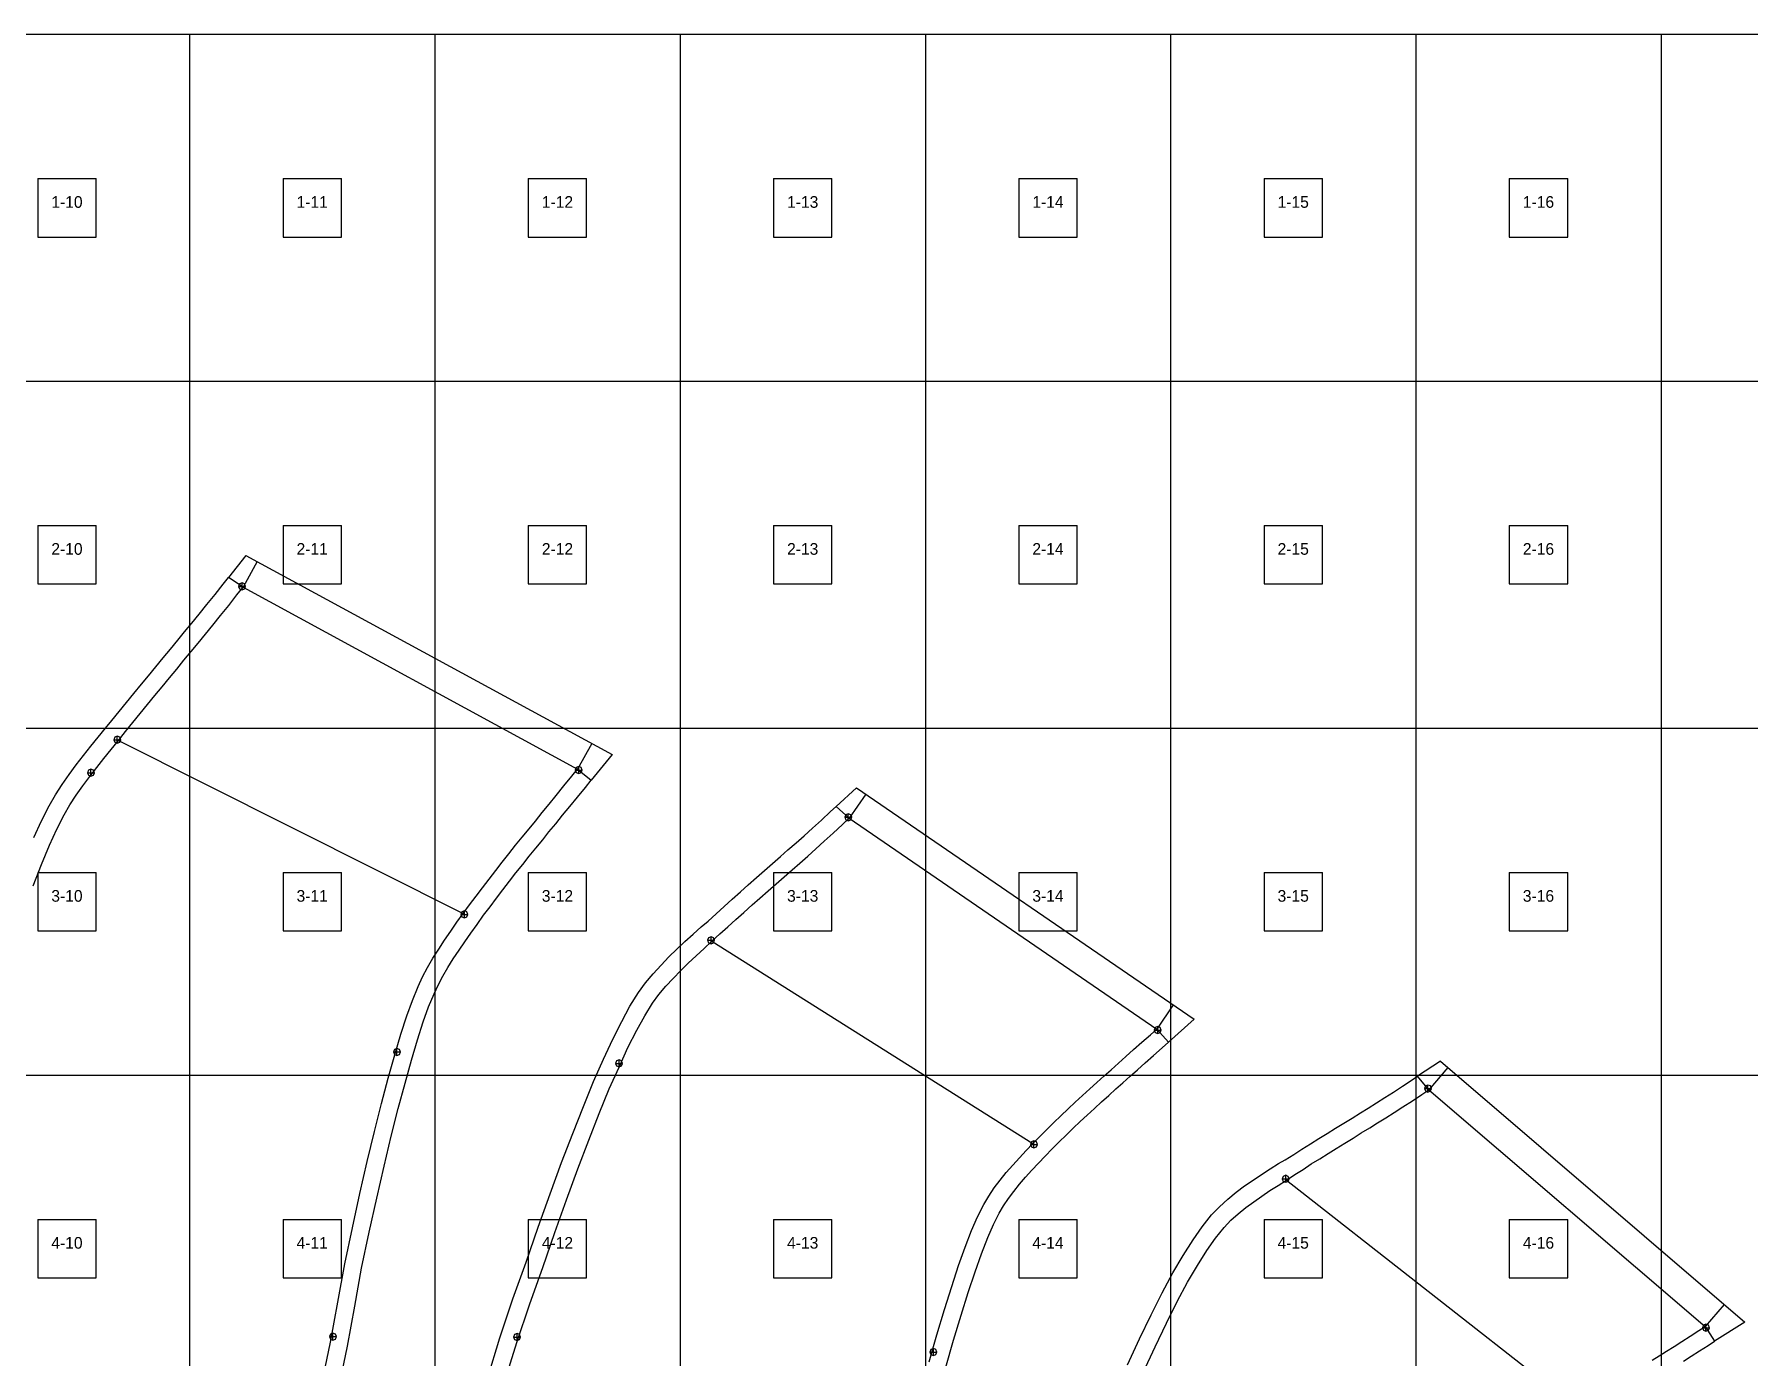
# Model space of a CAD drawing. Header units: metres. Extents: x 0 to 4830, y -2970 to 0.
# Drawn here: x 1967 to 3436, y -1133 to 0 of the extents above; entities that cross this region are included whole.
import ezdxf
from ezdxf.enums import TextEntityAlignment as Align

# ---------------------------------------------------------------- set-up
doc = ezdxf.new("R2010")
doc.units = ezdxf.units.M
doc.layers.add('default', color=7, linetype='Continuous')
doc.layers.add('TEXTLAYER', color=7, linetype='Continuous')

msp = doc.modelspace()

# ---------------------------------------------------------------- linework, layer by layer
at = {"color": 9}
for p, q in [((1890, 0), (2100, 0)), ((2100, 0), (2100, -297)), ((2100, 0), (2310, 0)), ((2100, 0), (2100, -297)), ((2310, 0), (2310, -297)), ((2310, 0), (2520, 0)), ((2310, 0), (2310, -297)), ((2520, 0), (2520, -297)), ((2520, 0), (2730, 0)), ((2520, 0), (2520, -297)), ((2730, 0), (2730, -297)), ((2730, 0), (2940, 0)), ((2730, 0), (2730, -297)), ((2940, 0), (2940, -297)), ((2940, 0), (3150, 0)), ((2940, 0), (2940, -297)), ((3150, 0), (3150, -297)), ((3150, 0), (3360, 0)), ((3150, 0), (3150, -297)), ((3360, 0), (3360, -297)), ((3360, 0), (3570, 0)), ((3360, 0), (3360, -297)), ((1970, -123.5), (2020, -123.5)), ((1970, -123.5), (1970, -173.5)), ((2020, -173.5), (2020, -123.5)), ((2180, -123.5), (2230, -123.5)), ((2180, -123.5), (2180, -173.5)), ((2230, -173.5), (2230, -123.5)), ((2390, -123.5), (2440, -123.5)), ((2390, -123.5), (2390, -173.5)), ((2440, -173.5), (2440, -123.5)), ((2600, -123.5), (2650, -123.5)), ((2600, -123.5), (2600, -173.5)), ((2650, -173.5), (2650, -123.5)), ((2810, -123.5), (2860, -123.5)), ((2810, -123.5), (2810, -173.5)), ((2860, -173.5), (2860, -123.5)), ((3020, -123.5), (3070, -123.5)), ((3020, -123.5), (3020, -173.5)), ((3070, -173.5), (3070, -123.5)), ((3230, -123.5), (3280, -123.5)), ((3230, -123.5), (3230, -173.5)), ((3280, -173.5), (3280, -123.5)), ((1970, -173.5), (2020, -173.5)), ((2180, -173.5), (2230, -173.5)), ((2390, -173.5), (2440, -173.5)), ((2600, -173.5), (2650, -173.5)), ((2810, -173.5), (2860, -173.5)), ((3020, -173.5), (3070, -173.5)), ((3230, -173.5), (3280, -173.5)), ((1890, -297), (2100, -297)), ((1890, -297), (2100, -297)), ((2100, -297), (2310, -297)), ((2100, -297), (2100, -594)), ((2100, -297), (2310, -297)), ((2100, -297), (2100, -594)), ((2310, -297), (2520, -297)), ((2310, -297), (2310, -594)), ((2310, -297), (2520, -297)), ((2310, -297), (2310, -594)), ((2520, -297), (2730, -297)), ((2520, -297), (2520, -594)), ((2520, -297), (2730, -297)), ((2520, -297), (2520, -594)), ((2730, -297), (2940, -297)), ((2730, -297), (2730, -594)), ((2730, -297), (2940, -297)), ((2730, -297), (2730, -594)), ((2940, -297), (3150, -297)), ((2940, -297), (2940, -594)), ((2940, -297), (3150, -297)), ((2940, -297), (2940, -594)), ((3150, -297), (3360, -297)), ((3150, -297), (3150, -594)), ((3150, -297), (3360, -297)), ((3150, -297), (3150, -594)), ((3360, -297), (3570, -297)), ((3360, -297), (3360, -594)), ((3360, -297), (3570, -297)), ((3360, -297), (3360, -594)), ((1970, -420.5), (2020, -420.5)), ((1970, -420.5), (1970, -470.5)), ((2020, -470.5), (2020, -420.5)), ((2180, -420.5), (2230, -420.5)), ((2180, -420.5), (2180, -470.5)), ((2230, -470.5), (2230, -420.5)), ((2390, -420.5), (2440, -420.5)), ((2390, -420.5), (2390, -470.5)), ((2440, -470.5), (2440, -420.5)), ((2600, -420.5), (2650, -420.5)), ((2600, -420.5), (2600, -470.5)), ((2650, -470.5), (2650, -420.5)), ((2810, -420.5), (2860, -420.5)), ((2810, -420.5), (2810, -470.5)), ((2860, -470.5), (2860, -420.5)), ((3020, -420.5), (3070, -420.5)), ((3020, -420.5), (3020, -470.5)), ((3070, -470.5), (3070, -420.5)), ((3230, -420.5), (3280, -420.5)), ((3230, -420.5), (3230, -470.5)), ((3280, -470.5), (3280, -420.5)), ((1970, -470.5), (2020, -470.5)), ((2180, -470.5), (2230, -470.5)), ((2390, -470.5), (2440, -470.5)), ((2600, -470.5), (2650, -470.5)), ((2810, -470.5), (2860, -470.5)), ((3020, -470.5), (3070, -470.5)), ((3230, -470.5), (3280, -470.5)), ((1890, -594), (2100, -594)), ((1890, -594), (2100, -594)), ((2100, -594), (2310, -594)), ((2100, -594), (2100, -891)), ((2100, -594), (2310, -594)), ((2100, -594), (2100, -891)), ((2310, -594), (2520, -594)), ((2310, -594), (2310, -891)), ((2310, -594), (2520, -594)), ((2310, -594), (2310, -891)), ((2520, -594), (2730, -594)), ((2520, -594), (2520, -891)), ((2520, -594), (2730, -594)), ((2520, -594), (2520, -891)), ((2730, -594), (2940, -594)), ((2730, -594), (2730, -891)), ((2730, -594), (2940, -594)), ((2730, -594), (2730, -891)), ((2940, -594), (3150, -594)), ((2940, -594), (2940, -891)), ((2940, -594), (3150, -594)), ((2940, -594), (2940, -891)), ((3150, -594), (3360, -594)), ((3150, -594), (3150, -891)), ((3150, -594), (3360, -594)), ((3150, -594), (3150, -891)), ((3360, -594), (3570, -594)), ((3360, -594), (3360, -891)), ((3360, -594), (3570, -594)), ((3360, -594), (3360, -891)), ((1970, -717.5), (2020, -717.5)), ((1970, -717.5), (1970, -767.5)), ((2020, -767.5), (2020, -717.5)), ((2180, -717.5), (2230, -717.5)), ((2180, -717.5), (2180, -767.5)), ((2230, -767.5), (2230, -717.5)), ((2390, -717.5), (2440, -717.5)), ((2390, -717.5), (2390, -767.5)), ((2440, -767.5), (2440, -717.5)), ((2600, -717.5), (2650, -717.5)), ((2600, -717.5), (2600, -767.5)), ((2650, -767.5), (2650, -717.5)), ((2810, -717.5), (2860, -717.5)), ((2810, -717.5), (2810, -767.5)), ((2860, -767.5), (2860, -717.5)), ((3020, -717.5), (3070, -717.5)), ((3020, -717.5), (3020, -767.5)), ((3070, -767.5), (3070, -717.5)), ((3230, -717.5), (3280, -717.5)), ((3230, -717.5), (3230, -767.5)), ((3280, -767.5), (3280, -717.5)), ((1970, -767.5), (2020, -767.5)), ((2180, -767.5), (2230, -767.5)), ((2390, -767.5), (2440, -767.5)), ((2600, -767.5), (2650, -767.5)), ((2810, -767.5), (2860, -767.5)), ((3020, -767.5), (3070, -767.5)), ((3230, -767.5), (3280, -767.5)), ((1890, -891), (2100, -891)), ((1890, -891), (2100, -891)), ((2100, -891), (2310, -891)), ((2100, -891), (2100, -1188)), ((2100, -891), (2310, -891)), ((2100, -891), (2100, -1188)), ((2310, -891), (2520, -891)), ((2310, -891), (2310, -1188)), ((2310, -891), (2520, -891)), ((2310, -891), (2310, -1188)), ((2520, -891), (2730, -891)), ((2520, -891), (2520, -1188)), ((2520, -891), (2730, -891)), ((2520, -891), (2520, -1188)), ((2730, -891), (2940, -891)), ((2730, -891), (2730, -1188)), ((2730, -891), (2940, -891)), ((2730, -891), (2730, -1188)), ((2940, -891), (3150, -891)), ((2940, -891), (2940, -1188)), ((2940, -891), (3150, -891)), ((2940, -891), (2940, -1188)), ((3150, -891), (3360, -891)), ((3150, -891), (3150, -1188)), ((3150, -891), (3360, -891)), ((3150, -891), (3150, -1188)), ((3360, -891), (3570, -891)), ((3360, -891), (3360, -1188)), ((3360, -891), (3570, -891)), ((3360, -891), (3360, -1188)), ((1970, -1014.5), (2020, -1014.5)), ((1970, -1014.5), (1970, -1064.5)), ((2020, -1064.5), (2020, -1014.5)), ((2180, -1014.5), (2230, -1014.5)), ((2180, -1014.5), (2180, -1064.5)), ((2230, -1064.5), (2230, -1014.5)), ((2390, -1014.5), (2440, -1014.5)), ((2390, -1014.5), (2390, -1064.5)), ((2440, -1064.5), (2440, -1014.5)), ((2600, -1014.5), (2650, -1014.5)), ((2600, -1014.5), (2600, -1064.5)), ((2650, -1064.5), (2650, -1014.5)), ((2810, -1014.5), (2860, -1014.5)), ((2810, -1014.5), (2810, -1064.5)), ((2860, -1064.5), (2860, -1014.5)), ((3020, -1014.5), (3070, -1014.5)), ((3020, -1014.5), (3020, -1064.5)), ((3070, -1064.5), (3070, -1014.5)), ((3230, -1014.5), (3280, -1014.5)), ((3230, -1014.5), (3230, -1064.5)), ((3280, -1064.5), (3280, -1014.5)), ((1970, -1064.5), (2020, -1064.5)), ((2180, -1064.5), (2230, -1064.5)), ((2390, -1064.5), (2440, -1064.5)), ((2600, -1064.5), (2650, -1064.5)), ((2810, -1064.5), (2860, -1064.5)), ((3020, -1064.5), (3070, -1064.5)), ((3230, -1064.5), (3280, -1064.5))]:
    msp.add_line(p, q, dxfattribs=at)
at = {"layer": 'default', "color": 7, "linetype": 'Continuous'}
for p, q in [((2148.3, -446.2), (2133.4, -464.9)), ((2157.8, -451.4), (2145.8, -473.3)), ((2148.3, -446.2), (2461.8, -616.6)), ((2128.9, -470.6), (2133.4, -464.9)), ((2145.8, -473.3), (2133.4, -464.9)), ((2144.9, -469.6), (2142.8, -470.5)), ((2147, -470.5), (2144.9, -469.6)), ((2144.9, -475.6), (2144.9, -469.6)), ((2114.8, -488.2), (2121.8, -479.5)), ((2121.8, -479.5), (2128.9, -470.6)), ((2133.5, -488.9), (2140.6, -479.9)), ((2140.6, -479.9), (2145.8, -473.3)), ((2142.8, -470.5), (2141.9, -472.6)), ((2141.9, -472.6), (2142.8, -474.7)), ((2141.9, -472.6), (2147.9, -472.6)), ((2142.8, -474.7), (2144.9, -475.6)), ((2144.9, -475.6), (2147, -474.7)), ((2145.8, -473.3), (2432.3, -629)), ((2147.9, -472.6), (2147, -470.5)), ((2147, -474.7), (2147.9, -472.6)), ((2102, -504), (2108.2, -496.3)), ((2108.2, -496.3), (2114.8, -488.2)), ((2119.9, -505.7), (2126.5, -497.6)), ((2126.5, -497.6), (2133.5, -488.9)), ((2089.9, -518.6), (2095.7, -511.6)), ((2095.7, -511.6), (2102, -504)), ((2107.3, -521.1), (2113.6, -513.5)), ((2113.6, -513.5), (2119.9, -505.7)), ((2077.4, -533.7), (2083.6, -526.3)), ((2083.6, -526.3), (2089.9, -518.6)), ((2095.2, -535.8), (2101.5, -528.2)), ((2101.5, -528.2), (2107.3, -521.1)), ((2064.9, -549), (2071.2, -541.3)), ((2071.2, -541.3), (2077.4, -533.7)), ((2082.8, -550.8), (2089, -543.3)), ((2089, -543.3), (2095.2, -535.8)), ((2052.3, -564.2), (2058.7, -556.4)), ((2058.7, -556.4), (2064.9, -549)), ((2076.4, -558.5), (2082.8, -550.8)), ((2039.8, -579.6), (2046, -571.9)), ((2046, -571.9), (2052.3, -564.2)), ((2063.9, -573.7), (2070.3, -566)), ((2070.3, -566), (2076.4, -558.5)), ((2028.1, -593.8), (2033.5, -587.4)), ((2033.5, -587.4), (2039.8, -579.6)), ((2051.4, -589.1), (2057.7, -581.4)), ((2057.7, -581.4), (2063.9, -573.7)), ((2015.4, -609.4), (2021.7, -601.6)), ((2021.7, -601.6), (2028.1, -593.8)), ((2036, -601.6), (2035.1, -603.8)), ((2038.1, -600.8), (2036, -601.6)), ((2040.3, -601.6), (2038.1, -600.8)), ((2038.1, -606.8), (2038.1, -600.8)), ((2039.1, -604.5), (2045.2, -596.8)), ((2041.1, -603.8), (2040.3, -601.6)), ((2045.2, -596.8), (2051.4, -589.1)), ((2009.2, -617.3), (2015.4, -609.4)), ((2026.6, -619.8), (2032.8, -612.2)), ((2032.8, -612.2), (2039.1, -604.5)), ((2035.1, -603.8), (2036, -605.9)), ((2035.1, -603.8), (2041.1, -603.8)), ((2036, -605.9), (2038.1, -606.8)), ((2038.1, -606.8), (2040.3, -605.9)), ((2039.1, -604.5), (2334.3, -752.6)), ((2040.3, -605.9), (2041.1, -603.8)), ((2444.3, -607.1), (2432.3, -629)), ((2461.8, -616.6), (2444, -638.5)), ((1996.8, -633.6), (2003, -625.3)), ((2003, -625.3), (2009.2, -617.3)), ((2013.4, -629.9), (2012.5, -632.1)), ((2015.5, -629.1), (2013.4, -629.9)), ((2014.5, -635.4), (2020.5, -627.5)), ((2017.6, -629.9), (2015.5, -629.1)), ((2015.5, -635.1), (2015.5, -629.1)), ((2018.5, -632.1), (2017.6, -629.9)), ((2020.5, -627.5), (2026.6, -619.8)), ((2427.4, -635.1), (2432.3, -629)), ((2431.1, -627.7), (2430.3, -629.8)), ((2430.3, -629.8), (2431.1, -631.9)), ((2430.3, -629.8), (2436.3, -629.8)), ((2433.3, -626.8), (2431.1, -627.7)), ((2432.3, -629), (2444, -638.5)), ((2435.4, -627.7), (2433.3, -626.8)), ((2433.3, -632.8), (2433.3, -626.8)), ((2436.3, -629.8), (2435.4, -627.7)), ((2435.4, -631.9), (2436.3, -629.8)), ((1985.1, -651.1), (1990.8, -642.2)), ((1990.8, -642.2), (1996.8, -633.6)), ((2002.9, -651.3), (2008.6, -643.3)), ((2008.6, -643.3), (2014.5, -635.4)), ((2012.5, -632.1), (2018.5, -632.1)), ((2012.5, -632.1), (2013.4, -634.2)), ((2013.4, -634.2), (2015.5, -635.1)), ((2015.5, -635.1), (2017.6, -634.2)), ((2017.6, -634.2), (2018.5, -632.1)), ((2414, -651.5), (2420.6, -643.4)), ((2420.6, -643.4), (2427.4, -635.1)), ((2431.1, -631.9), (2433.3, -632.8)), ((2432.2, -652.9), (2439, -644.6)), ((2433.3, -632.8), (2435.4, -631.9)), ((2439, -644.6), (2444, -638.5)), ((2671.1, -645.1), (2653.7, -661)), ((2671.1, -645.1), (2960.2, -843.1)), ((1973.1, -673.3), (1979.7, -660.4)), ((1979.7, -660.4), (1985.1, -651.1)), ((1992.6, -668.2), (1997.6, -659.6)), ((1997.6, -659.6), (2002.9, -651.3)), ((2401.9, -666.2), (2407.8, -659)), ((2407.8, -659), (2414, -651.5)), ((2425.6, -661), (2432.2, -652.9)), ((2679, -650.5), (2664.8, -671.1)), ((1966.6, -687.5), (1973.1, -673.3)), ((1986.3, -680.4), (1992.6, -668.2)), ((2390.7, -680), (2396.1, -673.4)), ((2396.1, -673.4), (2401.9, -666.2)), ((2413.5, -675.7), (2419.4, -668.5)), ((2419.4, -668.5), (2425.6, -661)), ((2633.4, -679.6), (2641.1, -672.6)), ((2641.1, -672.6), (2648.9, -665.4)), ((2648.9, -665.4), (2653.7, -661)), ((2664.8, -671.1), (2653.7, -661)), ((2659.1, -676.4), (2664.8, -671.1)), ((2661.9, -668.1), (2661, -670.2)), ((2661, -670.2), (2661.9, -672.3)), ((2661, -670.2), (2667, -670.2)), ((2664, -667.2), (2661.9, -668.1)), ((2661.9, -672.3), (2664, -673.2)), ((2666.1, -668.1), (2664, -667.2)), ((2664, -673.2), (2664, -667.2)), ((2664, -673.2), (2666.1, -672.3)), ((2664.8, -671.1), (2928.2, -851.5)), ((2667, -670.2), (2666.1, -668.1)), ((2666.1, -672.3), (2667, -670.2)), ((1980.1, -694.1), (1986.3, -680.4)), ((2379.2, -694.2), (2384.9, -687.2)), ((2384.9, -687.2), (2390.7, -680)), ((2396.6, -696.6), (2402.4, -689.4)), ((2402.4, -689.4), (2407.7, -682.8)), ((2407.7, -682.8), (2413.5, -675.7)), ((2619.3, -692.1), (2626.2, -686)), ((2626.2, -686), (2633.4, -679.6)), ((2643.4, -690.7), (2651.2, -683.7)), ((2651.2, -683.7), (2659.1, -676.4)), ((1973.2, -710.5), (1980.1, -694.1)), ((2367.7, -708.7), (2373.5, -701.4)), ((2373.5, -701.4), (2379.2, -694.2)), ((2385.3, -710.7), (2390.9, -703.6)), ((2390.9, -703.6), (2396.6, -696.6)), ((2599.1, -709.9), (2606, -703.9)), ((2606, -703.9), (2612.4, -698.2)), ((2612.4, -698.2), (2619.3, -692.1)), ((2622.4, -709.5), (2629.3, -703.4)), ((2629.3, -703.4), (2636.2, -697.2)), ((2636.2, -697.2), (2643.4, -690.7)), ((1966, -728.8), (1973.2, -710.5)), ((2356.4, -723.1), (2362.2, -715.7)), ((2362.2, -715.7), (2367.7, -708.7)), ((2374, -724.9), (2379.5, -717.9)), ((2379.5, -717.9), (2385.3, -710.7)), ((2585.4, -721.9), (2592.3, -715.9)), ((2592.3, -715.9), (2599.1, -709.9)), ((2609, -721.2), (2615.9, -715.1)), ((2615.9, -715.1), (2622.4, -709.5)), ((2345.3, -737.8), (2350.8, -730.5)), ((2350.8, -730.5), (2356.4, -723.1)), ((2362.8, -739.5), (2368.3, -732.3)), ((2368.3, -732.3), (2374, -724.9)), ((2564.6, -740.4), (2571.7, -734.1)), ((2571.7, -734.1), (2578.4, -728.1)), ((2578.4, -728.1), (2585.4, -721.9)), ((2588.4, -739.4), (2595.3, -733.2)), ((2595.3, -733.2), (2602.2, -727.2)), ((2602.2, -727.2), (2609, -721.2)), ((2334.3, -752.6), (2339.7, -745.2)), ((2339.7, -745.2), (2345.3, -737.8)), ((2351.8, -754.1), (2357.3, -746.8)), ((2357.3, -746.8), (2362.8, -739.5)), ((2550.8, -752.8), (2557.7, -746.6)), ((2557.7, -746.6), (2564.6, -740.4)), ((2574.6, -751.6), (2581.6, -745.3)), ((2581.6, -745.3), (2588.4, -739.4)), ((2323.6, -767.7), (2328.9, -760.1)), ((2328.9, -760.1), (2334.3, -752.6)), ((2333.1, -751.2), (2332.3, -753.3)), ((2332.3, -753.3), (2333.1, -755.4)), ((2332.3, -753.3), (2338.3, -753.3)), ((2335.3, -750.3), (2333.1, -751.2)), ((2333.1, -755.4), (2335.3, -756.3)), ((2337.4, -751.2), (2335.3, -750.3)), ((2335.3, -756.3), (2335.3, -750.3)), ((2335.3, -756.3), (2337.4, -755.4)), ((2338.3, -753.3), (2337.4, -751.2)), ((2337.4, -755.4), (2338.3, -753.3)), ((2340.9, -769.3), (2346.2, -761.9)), ((2346.2, -761.9), (2351.8, -754.1)), ((2538.1, -764), (2544, -759)), ((2544, -759), (2550.8, -752.8)), ((2560.9, -763.9), (2567.7, -757.7)), ((2567.7, -757.7), (2574.6, -751.6)), ((2313.3, -783), (2318.4, -775.3)), ((2318.4, -775.3), (2323.6, -767.7)), ((2330.7, -784.1), (2335.8, -776.7)), ((2335.8, -776.7), (2340.9, -769.3)), ((2517.3, -783.1), (2524.2, -776.6)), ((2524.2, -776.6), (2531.2, -770.2)), ((2531.2, -770.2), (2538.1, -764)), ((2540.5, -782.6), (2547.3, -776.4)), ((2544.4, -773.4), (2543.5, -775.5)), ((2543.5, -775.5), (2544.4, -777.6)), ((2543.5, -775.5), (2549.5, -775.5)), ((2546.5, -772.5), (2544.4, -773.4)), ((2544.4, -777.6), (2546.5, -778.5)), ((2548.6, -773.4), (2546.5, -772.5)), ((2546.5, -778.5), (2546.5, -772.5)), ((2546.5, -778.5), (2548.6, -777.6)), ((2547.3, -776.4), (2554.1, -770.1)), ((2547.3, -776.4), (2822.1, -949.4)), ((2549.5, -775.5), (2548.6, -773.4)), ((2548.6, -777.6), (2549.5, -775.5)), ((2554.1, -770.1), (2560.9, -763.9)), ((2303.8, -798.7), (2308.4, -790.8)), ((2308.4, -790.8), (2313.3, -783)), ((2321.2, -798.9), (2325.8, -791.5)), ((2325.8, -791.5), (2330.7, -784.1)), ((2503.7, -796.8), (2510.5, -789.8)), ((2510.5, -789.8), (2517.3, -783.1)), ((2527, -795.1), (2533.7, -788.8)), ((2533.7, -788.8), (2540.5, -782.6)), ((2295.6, -815.1), (2299.5, -806.8)), ((2299.5, -806.8), (2303.8, -798.7)), ((2312.9, -813.8), (2316.9, -806.3)), ((2316.9, -806.3), (2321.2, -798.9)), ((2490.5, -812), (2497, -804.2)), ((2497, -804.2), (2503.7, -796.8)), ((2514, -808.1), (2520.5, -801.5)), ((2520.5, -801.5), (2527, -795.1)), ((2290.8, -827), (2295.6, -815.1)), ((2304.7, -832.5), (2309.3, -821.3)), ((2309.3, -821.3), (2312.9, -813.8)), ((2477.1, -832), (2484.4, -820.3)), ((2484.4, -820.3), (2490.5, -812)), ((2496.5, -829.4), (2501.9, -821.9)), ((2501.9, -821.9), (2507.8, -814.9)), ((2507.8, -814.9), (2514, -808.1)), ((2286, -840.2), (2290.8, -827)), ((2300.1, -845.4), (2304.7, -832.5)), ((2470, -844.9), (2477.1, -832)), ((2489.7, -840.2), (2496.5, -829.4)), ((2942.3, -830.9), (2928.2, -851.5)), ((2280.9, -856), (2286, -840.2)), ((2295.1, -860.8), (2300.1, -845.4)), ((2462.3, -860.2), (2470, -844.9)), ((2482.9, -852.5), (2489.7, -840.2)), ((2922.8, -856.3), (2928.2, -851.5)), ((2926.9, -850.3), (2926, -852.4)), ((2929, -849.4), (2926.9, -850.3)), ((2928.2, -851.5), (2938.2, -862.7)), ((2931.1, -850.3), (2929, -849.4)), ((2929, -855.4), (2929, -849.4)), ((2932, -852.4), (2931.1, -850.3)), ((2960.2, -843.1), (2938.2, -862.7)), ((2275.7, -873.6), (2280.9, -856)), ((2290, -878.2), (2295.1, -860.8)), ((2454.3, -877.3), (2462.3, -860.2)), ((2475.4, -867.3), (2482.9, -852.5)), ((2908.3, -869.1), (2915.5, -862.8)), ((2915.5, -862.8), (2922.8, -856.3)), ((2926, -852.4), (2926.9, -854.5)), ((2926, -852.4), (2932, -852.4)), ((2926.9, -854.5), (2929, -855.4)), ((2929, -855.4), (2931.1, -854.5)), ((2931.1, -854.5), (2932, -852.4)), ((2932.8, -867.5), (2938.2, -862.7)), ((2270.1, -893.5), (2275.7, -873.6)), ((2275.5, -869), (2274.6, -871.1)), ((2274.6, -871.1), (2275.5, -873.2)), ((2274.6, -871.1), (2280.6, -871.1)), ((2277.6, -868.1), (2275.5, -869)), ((2275.5, -873.2), (2277.6, -874.1)), ((2277.6, -874.1), (2277.6, -868.1)), ((2279.8, -869), (2277.6, -868.1)), ((2277.6, -874.1), (2279.8, -873.2)), ((2280.6, -871.1), (2279.8, -869)), ((2279.8, -873.2), (2280.6, -871.1)), ((2284.5, -897.9), (2290, -878.2)), ((2445.9, -896.5), (2454.3, -877.3)), ((2465.6, -878.8), (2464.8, -880.9)), ((2464.8, -880.9), (2465.6, -883)), ((2464.8, -880.9), (2470.8, -880.9)), ((2467.8, -877.9), (2465.6, -878.8)), ((2467.7, -884), (2475.4, -867.3)), ((2469.9, -878.8), (2467.8, -877.9)), ((2467.8, -883.9), (2467.8, -877.9)), ((2470.8, -880.9), (2469.9, -878.8)), ((2469.9, -883), (2470.8, -880.9)), ((2889, -886.3), (2895.3, -880.7)), ((2895.3, -880.7), (2901.7, -875)), ((2901.7, -875), (2908.3, -869.1)), ((2911.6, -886.3), (2918.3, -880.4)), ((2918.3, -880.4), (2925.5, -874)), ((2925.5, -874), (2932.8, -867.5)), ((3171.1, -879.1), (3151.4, -891.9)), ((3171.1, -879.1), (3431.7, -1102.3)), ((2264.3, -915.3), (2270.1, -893.5)), ((2459.4, -902.8), (2467.7, -884)), ((2465.6, -883), (2467.8, -883.9)), ((2467.8, -883.9), (2469.9, -883)), ((2876.9, -897.2), (2883.2, -891.5)), ((2883.2, -891.5), (2889, -886.3)), ((2899, -897.5), (2905.3, -891.9)), ((2905.3, -891.9), (2911.6, -886.3)), ((3138.7, -900.3), (3146.8, -895)), ((3146.8, -895), (3151.4, -891.9)), ((3161.1, -903.4), (3151.4, -891.9)), ((3177.4, -884.4), (3161.1, -903.4)), ((2278.7, -919.6), (2284.5, -897.9)), ((2437.2, -917.7), (2445.9, -896.5)), ((2450.8, -923.7), (2459.4, -902.8)), ((2858.4, -914.1), (2864.6, -908.3)), ((2864.6, -908.3), (2870.8, -902.7)), ((2870.8, -902.7), (2876.9, -897.2)), ((2880.9, -913.8), (2887, -908.3)), ((2887, -908.3), (2893.2, -902.6)), ((2893.2, -902.6), (2899, -897.5)), ((3116.3, -914.7), (3123.4, -910.2)), ((3123.4, -910.2), (3130.8, -905.5)), ((3130.8, -905.5), (3138.7, -900.3)), ((3147, -912.8), (3155.2, -907.4)), ((3155.2, -907.4), (3161.1, -903.4)), ((3158.3, -900.2), (3157.4, -902.4)), ((3157.4, -902.4), (3158.3, -904.5)), ((3157.4, -902.4), (3163.4, -902.4)), ((3160.4, -899.4), (3158.3, -900.2)), ((3158.3, -904.5), (3160.4, -905.4)), ((3162.6, -900.2), (3160.4, -899.4)), ((3160.4, -905.4), (3160.4, -899.4)), ((3160.4, -905.4), (3162.6, -904.5)), ((3161.1, -903.4), (3397.8, -1106.2)), ((3163.4, -902.4), (3162.6, -900.2)), ((3162.6, -904.5), (3163.4, -902.4)), ((2258.2, -939.2), (2264.3, -915.3)), ((2272.6, -943.2), (2278.7, -919.6)), ((2428.1, -940.9), (2437.2, -917.7)), ((2441.9, -946.5), (2450.8, -923.7)), ((2846.1, -925.7), (2852.3, -919.8)), ((2852.3, -919.8), (2858.4, -914.1)), ((2862.7, -930.7), (2868.6, -925.1)), ((2868.6, -925.1), (2874.8, -919.4)), ((2874.8, -919.4), (2880.9, -913.8)), ((3095.4, -927.7), (3102.6, -923.3)), ((3102.6, -923.3), (3109.2, -919.2)), ((3109.2, -919.2), (3116.3, -914.7)), ((3124.3, -927.4), (3131.5, -922.8)), ((3131.5, -922.8), (3139, -918)), ((3139, -918), (3147, -912.8)), ((2252, -964.9), (2258.2, -939.2)), ((2828, -943.4), (2834, -937.4)), ((2834, -937.4), (2840.1, -931.5)), ((2840.1, -931.5), (2846.1, -925.7)), ((2850.6, -942.3), (2856.5, -936.4)), ((2856.5, -936.4), (2862.7, -930.7)), ((3074.1, -940.9), (3081.3, -936.4)), ((3081.3, -936.4), (3088.4, -932)), ((3088.4, -932), (3095.4, -927.7)), ((3103.3, -940.4), (3110.5, -936)), ((3110.5, -936), (3117.2, -931.9)), ((3117.2, -931.9), (3124.3, -927.4)), ((2266.5, -968.8), (2272.6, -943.2)), ((2418.6, -965.8), (2428.1, -940.9)), ((2432.5, -971.2), (2441.9, -946.5)), ((2816.3, -955.5), (2822.1, -949.4)), ((2820.9, -948.1), (2820, -950.2)), ((2820, -950.2), (2820.9, -952.3)), ((2820, -950.2), (2826, -950.2)), ((2823, -947.2), (2820.9, -948.1)), ((2820.9, -952.3), (2823, -953.2)), ((2822.1, -949.4), (2828, -943.4)), ((2825.1, -948.1), (2823, -947.2)), ((2823, -953.2), (2823, -947.2)), ((2823, -953.2), (2825.1, -952.3)), ((2826, -950.2), (2825.1, -948.1)), ((2825.1, -952.3), (2826, -950.2)), ((2832.6, -960.4), (2838.7, -953.9)), ((2838.7, -953.9), (2844.6, -948.1)), ((2844.6, -948.1), (2850.6, -942.3)), ((3045.4, -958.9), (3052.5, -954.4)), ((3052.5, -954.4), (3059.7, -949.8)), ((3059.7, -949.8), (3067, -945.3)), ((3067, -945.3), (3074.1, -940.9)), ((3074.9, -958), (3081.9, -953.7)), ((3081.9, -953.7), (3089.2, -949.2)), ((3089.2, -949.2), (3096.3, -944.8)), ((3096.3, -944.8), (3103.3, -940.4)), ((2245.8, -992.4), (2252, -964.9)), ((2260.3, -996.2), (2266.5, -968.8)), ((2408.7, -992.6), (2418.6, -965.8)), ((2799.3, -974.3), (2804.8, -967.9)), ((2804.8, -967.9), (2810.5, -961.6)), ((2810.5, -961.6), (2816.3, -955.5)), ((2821.3, -972.3), (2826.9, -966.4)), ((2826.9, -966.4), (2832.6, -960.4)), ((3025.2, -971.2), (3032.5, -966.6)), ((3032.5, -966.6), (3038.2, -963.5)), ((3038.2, -963.5), (3045.4, -958.9)), ((3053.4, -971.6), (3060.5, -967)), ((3060.5, -967), (3067.7, -962.5)), ((3067.7, -962.5), (3074.9, -958)), ((2422.7, -997.6), (2432.5, -971.2)), ((2789, -987.5), (2794, -980.8)), ((2794, -980.8), (2799.3, -974.3)), ((2810.7, -984.4), (2815.9, -978.4)), ((2815.9, -978.4), (2821.3, -972.3)), ((3003.4, -985.8), (3010.7, -980.8)), ((3010.7, -980.8), (3017.9, -975.9)), ((3017.9, -975.9), (3025.2, -971.2)), ((3032.1, -985.3), (3039.2, -980.8)), ((3036.5, -977.6), (3035.6, -979.7)), ((3035.6, -979.7), (3036.5, -981.9)), ((3035.6, -979.7), (3041.6, -979.7)), ((3038.6, -976.7), (3036.5, -977.6)), ((3036.5, -981.9), (3038.6, -982.7)), ((3040.7, -977.6), (3038.6, -976.7)), ((3038.6, -982.7), (3038.6, -976.7)), ((3038.6, -982.7), (3040.7, -981.9)), ((3039.2, -980.8), (3046.3, -976.1)), ((3039.2, -980.8), (3290.4, -1177.3)), ((3041.6, -979.7), (3040.7, -977.6)), ((3040.7, -981.9), (3041.6, -979.7)), ((3046.3, -976.1), (3053.4, -971.6)), ((2239.4, -1021.6), (2245.8, -992.4)), ((2253.9, -1025.3), (2260.3, -996.2)), ((2398.6, -1021), (2408.7, -992.6)), ((2412.8, -1025.7), (2422.7, -997.6)), ((2780, -1001.7), (2784.3, -994.5)), ((2784.3, -994.5), (2789, -987.5)), ((2797, -1002.7), (2801.1, -996.5)), ((2801.1, -996.5), (2805.7, -990.5)), ((2805.7, -990.5), (2810.7, -984.4)), ((2981.8, -1003.6), (2988.9, -997.1)), ((2988.9, -997.1), (2996.1, -991.2)), ((2996.1, -991.2), (3003.4, -985.8)), ((3011.2, -999.3), (3018.1, -994.5)), ((3018.1, -994.5), (3025.1, -989.8)), ((3025.1, -989.8), (3032.1, -985.3)), ((2769.6, -1023.9), (2774.8, -1012.1)), ((2774.8, -1012.1), (2780, -1001.7)), ((2788.3, -1018.7), (2793.2, -1009)), ((2793.2, -1009), (2797, -1002.7)), ((2967, -1020.7), (2975.1, -1010.6)), ((2975.1, -1010.6), (2981.8, -1003.6)), ((2991.7, -1015.2), (2997.9, -1009.6)), ((2997.9, -1009.6), (3004.5, -1004.3)), ((3004.5, -1004.3), (3011.2, -999.3)), ((2232.8, -1052.5), (2239.4, -1021.6)), ((2247.3, -1056.1), (2253.9, -1025.3)), ((2388.3, -1051.1), (2398.6, -1021)), ((2402.6, -1055.5), (2412.8, -1025.7)), ((2764.1, -1038.1), (2769.6, -1023.9)), ((2783.4, -1030), (2788.3, -1018.7)), ((2959.2, -1031.9), (2967, -1020.7)), ((2978.5, -1030.4), (2985.8, -1021.3)), ((2985.8, -1021.3), (2991.7, -1015.2)), ((2758.5, -1053.9), (2764.1, -1038.1)), ((2778.1, -1043.8), (2783.4, -1030)), ((2950.7, -1045.3), (2959.2, -1031.9)), ((2963, -1053.8), (2971.1, -1041)), ((2971.1, -1041), (2978.5, -1030.4)), ((2227, -1085.3), (2232.8, -1052.5)), ((2241.6, -1088.7), (2247.3, -1056.1)), ((2376.9, -1082.5), (2388.3, -1051.1)), ((2391.3, -1086.6), (2402.6, -1055.5)), ((2752.6, -1071.8), (2758.5, -1053.9)), ((2772.6, -1059.3), (2778.1, -1043.8)), ((2942, -1060.3), (2950.7, -1045.3)), ((2954.6, -1068.3), (2963, -1053.8)), ((2746.4, -1091.6), (2752.6, -1071.8)), ((2766.7, -1077), (2772.6, -1059.3)), ((2932.8, -1077.3), (2942, -1060.3)), ((2945.7, -1084.8), (2954.6, -1068.3)), ((2220.6, -1119.5), (2227, -1085.3)), ((2365.6, -1115.7), (2376.9, -1082.5)), ((2380.1, -1119.7), (2391.3, -1086.6)), ((2760.6, -1096.5), (2766.7, -1077)), ((2923.3, -1096.2), (2932.8, -1077.3)), ((2936.4, -1103.3), (2945.7, -1084.8)), ((2235.2, -1122.9), (2241.6, -1088.7)), ((2739.9, -1113.1), (2746.4, -1091.6)), ((2754.1, -1117.9), (2760.6, -1096.5)), ((2913.4, -1116.8), (2923.3, -1096.2)), ((3414.1, -1087.2), (3397.8, -1106.2)), ((2220.6, -1112.6), (2219.7, -1114.8)), ((2219.7, -1114.8), (2220.6, -1116.9)), ((2219.7, -1114.8), (2225.7, -1114.8)), ((2222.7, -1111.8), (2220.6, -1112.6)), ((2224.9, -1112.6), (2222.7, -1111.8)), ((2222.7, -1117.8), (2222.7, -1111.8)), ((2225.7, -1114.8), (2224.9, -1112.6)), ((2224.9, -1116.9), (2225.7, -1114.8)), ((2355, -1150.7), (2365.6, -1115.7)), ((2378.2, -1113), (2377.4, -1115.2)), ((2377.4, -1115.2), (2378.2, -1117.3)), ((2377.4, -1115.2), (2383.4, -1115.2)), ((2380.4, -1112.2), (2378.2, -1113)), ((2382.5, -1113), (2380.4, -1112.2)), ((2380.4, -1118.2), (2380.4, -1112.2)), ((2383.4, -1115.2), (2382.5, -1113)), ((2382.5, -1117.3), (2383.4, -1115.2)), ((2733.3, -1136.4), (2739.9, -1113.1)), ((2926.7, -1123.5), (2936.4, -1103.3)), ((3377.8, -1118.9), (3385, -1114.3)), ((3385, -1114.3), (3392.4, -1109.6)), ((3392.4, -1109.6), (3397.8, -1106.2)), ((3396.3, -1105.1), (3395.4, -1107.2)), ((3395.4, -1107.2), (3396.3, -1109.3)), ((3395.4, -1107.2), (3401.4, -1107.2)), ((3398.4, -1104.2), (3396.3, -1105.1)), ((3396.3, -1109.3), (3398.4, -1110.2)), ((3397.8, -1106.2), (3405.8, -1118.8)), ((3400.6, -1105.1), (3398.4, -1104.2)), ((3398.4, -1110.2), (3398.4, -1104.2)), ((3398.4, -1110.2), (3400.6, -1109.3)), ((3401.4, -1107.2), (3400.6, -1105.1)), ((3400.6, -1109.3), (3401.4, -1107.2)), ((3431.7, -1102.3), (3405.8, -1118.8)), ((2213.3, -1155.1), (2220.6, -1119.5)), ((2220.6, -1116.9), (2222.7, -1117.8)), ((2222.7, -1117.8), (2224.9, -1116.9)), ((2227.9, -1158.5), (2235.2, -1122.9)), ((2369.5, -1154.6), (2380.1, -1119.7)), ((2378.2, -1117.3), (2380.4, -1118.2)), ((2380.4, -1118.2), (2382.5, -1117.3)), ((2734.8, -1125.9), (2733.9, -1128)), ((2733.9, -1128), (2734.8, -1130.2)), ((2733.9, -1128), (2739.9, -1128)), ((2736.9, -1125), (2734.8, -1125.9)), ((2734.8, -1130.2), (2736.9, -1131)), ((2739.1, -1125.9), (2736.9, -1125)), ((2736.9, -1131), (2736.9, -1125)), ((2736.9, -1131), (2739.1, -1130.2)), ((2739.9, -1128), (2739.1, -1125.9)), ((2739.1, -1130.2), (2739.9, -1128)), ((2747.6, -1141), (2754.1, -1117.9)), ((2903.1, -1139), (2913.4, -1116.8)), ((2916.6, -1145.4), (2926.7, -1123.5)), ((3358.3, -1131.2), (3364.6, -1127.2)), ((3364.6, -1127.2), (3371.1, -1123.1)), ((3371.1, -1123.1), (3377.8, -1118.9)), ((3385.8, -1131.6), (3393, -1127)), ((3393, -1127), (3400.4, -1122.3)), ((3400.4, -1122.3), (3405.8, -1118.8)), ((3352.4, -1134.9), (3358.3, -1131.2)), ((3379.1, -1135.8), (3385.8, -1131.6))]:
    msp.add_line(p, q, dxfattribs=at)

# ---------------------------------------------------------------- texts
at = {"layer": 'TEXTLAYER', "color": 1}
for s, p in [('1-10', (1995, -148.5)), ('1-11', (2205, -148.5)), ('1-12', (2415, -148.5)), ('1-13', (2625, -148.5)), ('1-14', (2835, -148.5)), ('1-15', (3045, -148.5)), ('1-16', (3255, -148.5)), ('2-10', (1995, -445.5)), ('2-11', (2205, -445.5)), ('2-12', (2415, -445.5)), ('2-13', (2625, -445.5)), ('2-14', (2835, -445.5)), ('2-15', (3045, -445.5)), ('2-16', (3255, -445.5)), ('3-10', (1995, -742.5)), ('3-11', (2205, -742.5)), ('3-12', (2415, -742.5)), ('3-13', (2625, -742.5)), ('3-14', (2835, -742.5)), ('3-15', (3045, -742.5)), ('3-16', (3255, -742.5)), ('4-10', (1995, -1039.5)), ('4-11', (2205, -1039.5)), ('4-12', (2415, -1039.5)), ('4-13', (2625, -1039.5)), ('4-14', (2835, -1039.5)), ('4-15', (3045, -1039.5)), ('4-16', (3255, -1039.5))]:
    msp.add_text(s, height=10, dxfattribs=at).set_placement(p, align=Align.CENTER)

doc.saveas('drawing.dxf')
